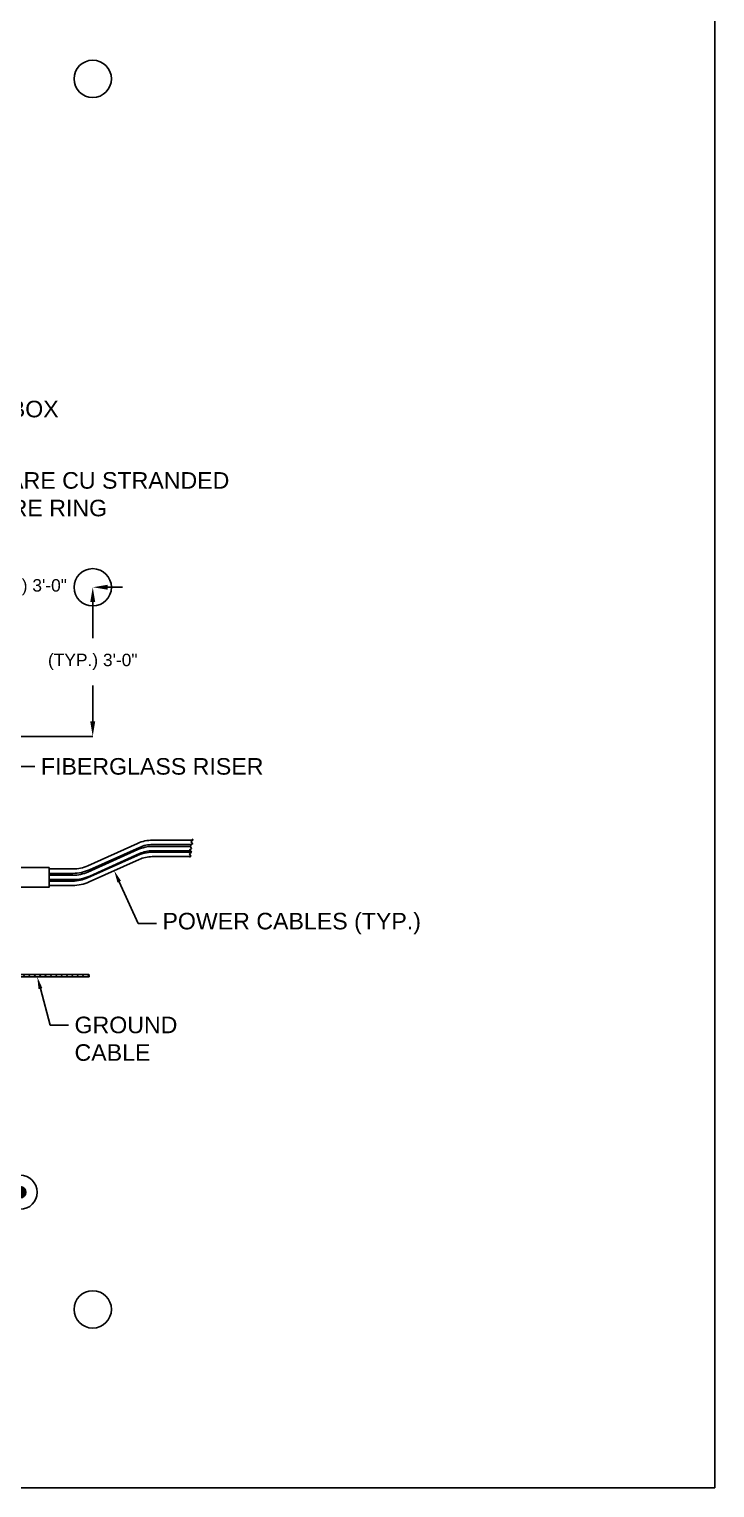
# Model space of a CAD drawing. Header units: feet. Extents: x -689 to 1837, y -511 to 1546.
# Drawn here: x 413.2 to 496, y 436.1 to 612.1 of the extents above; entities that cross this region are included whole.
import ezdxf
from ezdxf import colors
from ezdxf.entities.mleader import LeaderData, LeaderLine
from ezdxf.math import Vec2, Vec3

# ---------------------------------------------------------------- set-up
doc = ezdxf.new("R2010")
doc.units = ezdxf.units.FT
doc.header["$MEASUREMENT"] = 0
for name, color, linetype in [('E-CABL-ACF', 1, 'AC_CABLE_FEEDER'), ('E-COND-PVC', 4, 'Continuous'), ('E-DETL-6', 7, 'Continuous'), ('E-EQPM-ENCL', 8, 'Continuous'), ('E-GRND', 3, 'Continuous'), ('G-ANNO-TEXT', 1, 'Continuous')]:
    doc.layers.add(name, color=color, linetype=linetype)
doc.layers.add('G-NPLT', color=67, linetype='Continuous', plot=False)
doc.styles.add('NEI-A', font='arial.ttf')
doc.styles.get("Standard").update_dxf_attribs({"font": 'arial.ttf'})
doc.linetypes.add('AC_CABLE_FEEDER', pattern='A,0.2,-0.05,0,-0.05,0.2,-0.12,["ACF",Standard,S=0.1,R=0,X=-0.05,Y=-0.05],-0.3,0.2,-0.05,0,-0.05', length=1.22)
doc.dimstyles.new('NEI-A', dxfattribs={"dimtxt": 0.1, "dimasz": 0.125, "dimexe": 0.0625, "dimexo": 0.0625, "dimgap": 0.0625, "dimtad": 0, "dimtih": 1, "dimtoh": 1, "dimdec": 4, "dimzin": 3, "dimdsep": 46, "dimlunit": 4, "dimtxsty": 'NEI-A', "dimcen": 0, "dimadec": 0, "dimazin": 0, "dimtfac": 0.75, "dimtdec": 4, "dimtofl": 0, "dimtmove": 0, "dimatfit": 3, "dimfxl": 1, "dimfrac": 1, "dimtolj": 1, "dimtzin": 0, "dimarcsym": 0})

# ---------------------------------------------------------------- blocks, each defined once
blk = doc.blocks.new('GRND_ROD')
at = {"linetype": 'Continuous'}
h = blk.add_hatch(color=256, dxfattribs=at)
edge = h.paths.add_edge_path()
edge.add_arc((0, 0), 0.0312, 0, 360)
for radius in [0.0937, 0.0312]:
    blk.add_circle((0, 0), radius, dxfattribs=at)
blk = doc.blocks.new('*D28')
at = {"layer": 'Defpoints', "color": 0, "transparency": 16777216}
for p in [(420.92, 544.78), (420.92, 526.78), (420.92, 526.78)]:
    blk.add_point(p, dxfattribs=at)
at = {"layer": 'G-ANNO-TEXT', "color": 0, "lineweight": -2, "transparency": 16777216}
for p, q in [((420.92, 542.98), (420.92, 538.63)), ((420.92, 528.58), (420.92, 532.92))]:
    blk.add_line(p, q, dxfattribs=at)
at = {"layer": 'G-ANNO-TEXT', "color": 0, "transparency": 16777216}
for points in [[(420.62, 542.98), (421.22, 542.98), (420.92, 544.78)], [(420.62, 528.58), (421.22, 528.58), (420.92, 526.78)]]:
    blk.add_solid(points, dxfattribs=at)
at = {"layer": 'G-ANNO-TEXT', "color": 0, "transparency": 16777216, "insert": (420.92, 535.78), "char_height": 1.5, "attachment_point": 5, "style": 'NEI-A'}
blk.add_mtext('\\A1;(TYP.) 3\'-0"', dxfattribs=at)
blk = doc.blocks.new('*D32')
at = {"layer": 'Defpoints', "color": 0, "transparency": 16777216}
for p in [(403.4, 544.78), (420.92, 544.78), (420.92, 544.78)]:
    blk.add_point(p, dxfattribs=at)
at = {"layer": 'G-ANNO-TEXT', "color": 0, "lineweight": -2, "transparency": 16777216}
for p, q in [((401.6, 544.78), (399.8, 544.78)), ((422.72, 544.78), (424.52, 544.78)), ((420.92, 542.9), (420.92, 542.9))]:
    blk.add_line(p, q, dxfattribs=at)
at = {"layer": 'G-ANNO-TEXT', "color": 0, "transparency": 16777216}
for points in [[(401.6, 545.08), (401.6, 544.48), (403.4, 544.78)], [(422.72, 545.08), (422.72, 544.48), (420.92, 544.78)]]:
    blk.add_solid(points, dxfattribs=at)
at = {"layer": 'G-ANNO-TEXT', "color": 0, "transparency": 16777216, "insert": (412.4, 544.78), "char_height": 1.5, "attachment_point": 5, "style": 'NEI-A'}
blk.add_mtext('\\A1;(TYP.) 3\'-0"', dxfattribs=at)

msp = doc.modelspace()

# ---------------------------------------------------------------- linework, layer by layer
at = {"layer": 'E-COND-PVC'}
msp.add_lwpolyline([(402.28313, 508.55793), (415.65198, 508.55793), (415.65198, 510.94413), (402.28313, 510.94413)], close=True, dxfattribs=at)
at = {"layer": 'E-EQPM-ENCL'}
for centre in [(420.92183, 606.14948), (420.92183, 544.7757), (420.92183, 457.60606)]:
    msp.add_circle(centre, 2.25, dxfattribs=at)
at = {"layer": 'G-ANNO-TEXT', "flags": 128}
msp.add_lwpolyline([(403.38954, 526.7757), (420.92183, 526.7757)], dxfattribs=at)
at = {"layer": 'G-ANNO-TEXT'}
for points in [[(432.92571, 514.41385), (433.02766, 514.27487), (432.79295, 514.0579), (432.977, 513.80412), (432.80602, 513.64756)], [(432.80602, 513.64756), (432.69859, 513.52699), (432.84965, 513.25423), (432.6241, 513.08526), (432.828, 512.8073), (432.59329, 512.59032), (432.77734, 512.33655), (432.60636, 512.17999)]]:
    msp.add_lwpolyline(points, dxfattribs=at)
at = {"layer": 'G-NPLT'}
msp.add_lwpolyline([(0, 877.3502), (496, 877.3502), (496, 436.069), (0, 436.069)], close=True, dxfattribs=at)

# ---------------------------------------------------------------- block references
at = {"layer": 'E-GRND', "xscale": 21.97774015987638, "yscale": 21.97774015987638, "zscale": 21.97774015987638, "rotation": 270}
msp.add_blockref('GRND_ROD', (412.15726, 471.74744), dxfattribs=at)

# ---------------------------------------------------------------- dimensions: what is measured, and where the dimension line sits
at = {"layer": 'G-ANNO-TEXT'}
dim = msp.add_linear_dim(base=(420.92183, 544.77536), p1=(403.40213, 544.77536), p2=(420.92183, 544.7757), text='(TYP.) 3\'-0"', dimstyle='NEI-A', override={"dimscale": 30, "dimtxt": 0.05, "dimasz": 0.06}, dxfattribs=at)
dim.commit()
dim.dimension.update_dxf_attribs({"geometry": '*D32', "text_midpoint": (412.40213, 544.77536), "dimtype": 160})
dim = msp.add_linear_dim(base=(420.92183, 526.7757), p1=(420.92183, 544.7757), p2=(420.92183, 526.7757), angle=90, text='(TYP.) 3\'-0"', dimstyle='NEI-A', override={"dimscale": 30, "dimtxt": 0.05, "dimasz": 0.06}, dxfattribs=at)
dim.commit()
dim.dimension.update_dxf_attribs({"geometry": '*D28', "text_midpoint": (420.92183, 535.7757)})

# ---------------------------------------------------------------- next in the draw order: leaders
ml = msp.add_multileader_mtext('Standard', dxfattribs=at)
ml.set_content('\\pxsm1;#4/0 AWG, BARE CU STRANDED GROUND WIRE RING', color=256, style='NEI-A')
ml.set_leader_properties()
ml.build(insert=Vec2(0, 0))
ml.multileader.update_dxf_attribs({"dogleg_length": 3, "arrow_head_size": 1.46129})
ctx = ml.context
ctx.base_point, ctx.char_height, ctx.arrow_head_size, ctx.landing_gap_size, ctx.plane_origin = Vec3(393.67557, 557.66027), 2, 1.46129, 0.73064, Vec3(355.90082, 516.04003)
notes = []
notes.append((ctx, [(0, (1, 1, 0), (391.48364, 557.66027), (1, 0), 2.19193, [(0, [(380.95025, 535.8174)], 0, [])])]))
ctx.mtext.insert, ctx.mtext.width, ctx.mtext.line_spacing_factor, ctx.mtext.flow_direction = Vec3(394.40621, 558.67732), 45.4352473, 0.6, 5
ctx.mtext.has_bg_fill, ctx.mtext.bg_color, ctx.mtext.bg_scale_factor, ctx.mtext.bg_transparency, ctx.mtext.use_window_bg_color = 1, -1073741824, 1.5, 0, 1
ml = msp.add_multileader_mtext('Standard', dxfattribs=at)
ml.set_content('FIBERGLASS RISER ', color=256, style='NEI-A')
ml.set_leader_properties()
ml.build(insert=Vec2(0, 0))
ml.multileader.update_dxf_attribs({"dogleg_length": 3, "arrow_head_size": 1.46129})
ctx = ml.context
ctx.base_point, ctx.char_height, ctx.arrow_head_size, ctx.landing_gap_size, ctx.plane_origin = Vec3(413.93287, 523.14106), 2, 1.46129, 0.73064, Vec3(382.15676, 499.0954)
notes.append((ctx, [(0, (1, 1, 0), (411.74094, 523.14106), (1, 0), 2.19193, [(0, [(403.38954, 519.42753)], 0, [])])]))
ctx.mtext.insert, ctx.mtext.width, ctx.mtext.line_spacing_factor, ctx.mtext.flow_direction = Vec3(414.66351, 524.15811), 27.7868382, 0.6, 5
ctx.mtext.has_bg_fill, ctx.mtext.bg_color, ctx.mtext.bg_scale_factor, ctx.mtext.bg_transparency, ctx.mtext.use_window_bg_color = 1, -1073741824, 1.5, 0, 1
ml = msp.add_multileader_mtext('Standard', dxfattribs=at)
ml.set_content('\\pxsm1;POWER CABLES (TYP.)', color=256, style='NEI-A')
ml.set_leader_properties()
ml.build(insert=Vec2(0, 0))
ml.multileader.update_dxf_attribs({"dogleg_length": 3, "arrow_head_size": 1.46129})
ctx = ml.context
ctx.base_point, ctx.char_height, ctx.arrow_head_size, ctx.landing_gap_size, ctx.plane_origin = Vec3(428.60239, 504.18336), 2, 1.46129, 0.73064, Vec3(381.07235, 514.06098)
notes.append((ctx, [(0, (1, 1, 0), (426.41046, 504.18336), (1, 0), 2.19193, [(0, [(423.51302, 510.5662)], 0, [])])]))
ctx.mtext.insert, ctx.mtext.width, ctx.mtext.line_spacing_factor, ctx.mtext.flow_direction = Vec3(429.33303, 505.47736), 33.7113326, 0.6, 5
ctx.mtext.has_bg_fill, ctx.mtext.bg_color, ctx.mtext.bg_scale_factor, ctx.mtext.bg_transparency, ctx.mtext.use_window_bg_color = 1, -1073741824, 1.5, 0, 1
ml = msp.add_multileader_mtext('Standard', dxfattribs=at)
ml.set_content('\\pxsm1;GROUND CABLE', color=256, style='NEI-A')
ml.set_leader_properties()
ml.build(insert=Vec2(0, 0))
ml.multileader.update_dxf_attribs({"dogleg_length": 3, "arrow_head_size": 1.46129})
ctx = ml.context
ctx.base_point, ctx.char_height, ctx.arrow_head_size, ctx.landing_gap_size, ctx.plane_origin = Vec3(417.99169, 491.9296), 2, 1.46129, 0.73064, Vec3(381.05848, 467.48316)
notes.append((ctx, [(0, (1, 1, 0), (415.79976, 491.9296), (1, 0), 2.19193, [(0, [(414.22845, 497.73982)], 0, [])])]))
ctx.mtext.insert, ctx.mtext.width, ctx.mtext.line_spacing_factor, ctx.mtext.flow_direction = Vec3(418.72233, 492.94665), 9.2930274, 0.6, 5
ctx.mtext.has_bg_fill, ctx.mtext.bg_color, ctx.mtext.bg_scale_factor, ctx.mtext.bg_transparency, ctx.mtext.use_window_bg_color = 1, -1073741824, 1.5, 0, 1
for ctx, leaders in notes:
    for number, flags, end, landing, length, lines in leaders:
        leader = LeaderData()
        leader.index, (leader.has_last_leader_line, leader.has_dogleg_vector, leader.attachment_direction) = number, flags
        leader.last_leader_point, leader.dogleg_vector, leader.dogleg_length = Vec3(end), Vec3(landing), length
        for number, points, colour, breaks in lines:
            line = LeaderLine()
            line.index, line.vertices, line.color, line.breaks = number, Vec3.list(points), colors.encode_raw_color(colour), breaks
            leader.lines.append(line)
        ctx.leaders.append(leader)

# ---------------------------------------------------------------- next in the draw order: hatches: boundary and pattern name
at = {"layer": 'E-DETL-6'}
h = msp.add_hatch(dxfattribs=at)
h.set_pattern_fill('ANSI31', color=64, scale=3.653215)
h.set_pattern_definition([(45, (278.46157, 343.0349), (-0.3229016, 0.3229016), [])])
edge = h.paths.add_edge_path()
edge.add_arc((420.50754, 497.80832), 0.08436, 125.7114329, 234.2885671, ccw=False)
edge.add_arc((420.40906, 497.94531), 0.08436, 305.7114329, 414.2885671)
edge.add_line((420.4583, 498.01381), (387.77419, 498.01381))
edge.add_line((387.77419, 498.01381), (387.77419, 497.73982))
edge.add_line((387.77419, 497.73982), (420.4583, 497.73982))

# ---------------------------------------------------------------- next in the draw order: linework, layer by layer
at = {"layer": 'E-CABL-ACF', "linetype": 'Continuous', "flags": 128}
for points in [[(433.00053, 514.2498), (428.13936, 514.2498, 0.106093529), (426.34062, 513.86378), (420.32777, 511.15844, -0.106093529), (418.52904, 510.77243), (415.65198, 510.77243)], [(432.89151, 513.72584), (428.13936, 513.72045, 0.106093529), (426.55782, 513.38104), (420.54497, 510.6757, -0.106093529), (418.52904, 510.24308), (415.65198, 510.24308)], [(432.7169, 513.49393), (428.15255, 513.49393, 0.106093529), (426.35381, 513.10791), (420.34096, 510.40257, -0.106093529), (418.54222, 510.01656), (415.65198, 510.01656)], [(432.71263, 512.96458), (428.15255, 512.96458, 0.106093529), (426.57101, 512.62517), (420.55815, 509.91983, -0.106093529), (418.54222, 509.48721), (415.65198, 509.48721)], [(432.80672, 512.78762), (428.10099, 512.78762, 0.106093529), (426.30225, 512.40161), (420.2894, 509.69627, -0.106093529), (418.49066, 509.31025), (415.65198, 509.31025)], [(432.68363, 512.25827), (428.10099, 512.25827, 0.106093529), (426.51945, 511.91887), (420.5066, 509.21353, -0.106093529), (418.49066, 508.7809), (415.65198, 508.7809)]]:
    msp.add_lwpolyline(points, format="xyb", dxfattribs=at)
at = {"layer": 'E-DETL-6', "color": 64, "linetype": 'Continuous', "flags": 128}
msp.add_lwpolyline([(420.4583, 497.73982), (387.77419, 497.73982), (387.77419, 498.01381), (420.4583, 498.01381)], dxfattribs=at)
msp.add_lwpolyline([(420.4583, 498.01381, -0.512701525), (420.4583, 497.87681, 0.512701525), (420.4583, 497.73982, 0.512701525), (420.4583, 497.87681, -0.512701525)], format="xyb", dxfattribs=at)

# ---------------------------------------------------------------- next in the draw order: leaders
at = {"layer": 'G-ANNO-TEXT'}
ml = msp.add_multileader_mtext('Standard', dxfattribs=at)
ml.set_content('\\pxsm1;FIBER OPTIC DOME BOX', color=256, style='NEI-A')
ml.set_leader_properties()
ml.build(insert=Vec2(0, 0))
ml.multileader.update_dxf_attribs({"dogleg_length": 3, "arrow_head_size": 1.46129})
ctx = ml.context
ctx.base_point, ctx.char_height, ctx.arrow_head_size, ctx.landing_gap_size, ctx.plane_origin = Vec3(382.7041, 566.27495), 2, 1.46129, 0.73064, Vec3(361.14389, 525.13701)
notes = []
notes.append((ctx, [(0, (1, 1, 0), (380.51217, 566.27495), (1, 0), 2.19193, [(0, [(367.40041, 556.65739)], 0, [])])]))
ctx.mtext.insert, ctx.mtext.width, ctx.mtext.line_spacing_factor, ctx.mtext.flow_direction = Vec3(383.43474, 567.29201), 33.9177286, 0.6, 5
ctx.mtext.has_bg_fill, ctx.mtext.bg_color, ctx.mtext.bg_scale_factor, ctx.mtext.bg_transparency, ctx.mtext.use_window_bg_color = 1, -1073741824, 1.5, 0, 1
for ctx, leaders in notes:
    for number, flags, end, landing, length, lines in leaders:
        leader = LeaderData()
        leader.index, (leader.has_last_leader_line, leader.has_dogleg_vector, leader.attachment_direction) = number, flags
        leader.last_leader_point, leader.dogleg_vector, leader.dogleg_length = Vec3(end), Vec3(landing), length
        for number, points, colour, breaks in lines:
            line = LeaderLine()
            line.index, line.vertices, line.color, line.breaks = number, Vec3.list(points), colors.encode_raw_color(colour), breaks
            leader.lines.append(line)
        ctx.leaders.append(leader)

doc.saveas('drawing.dxf')
